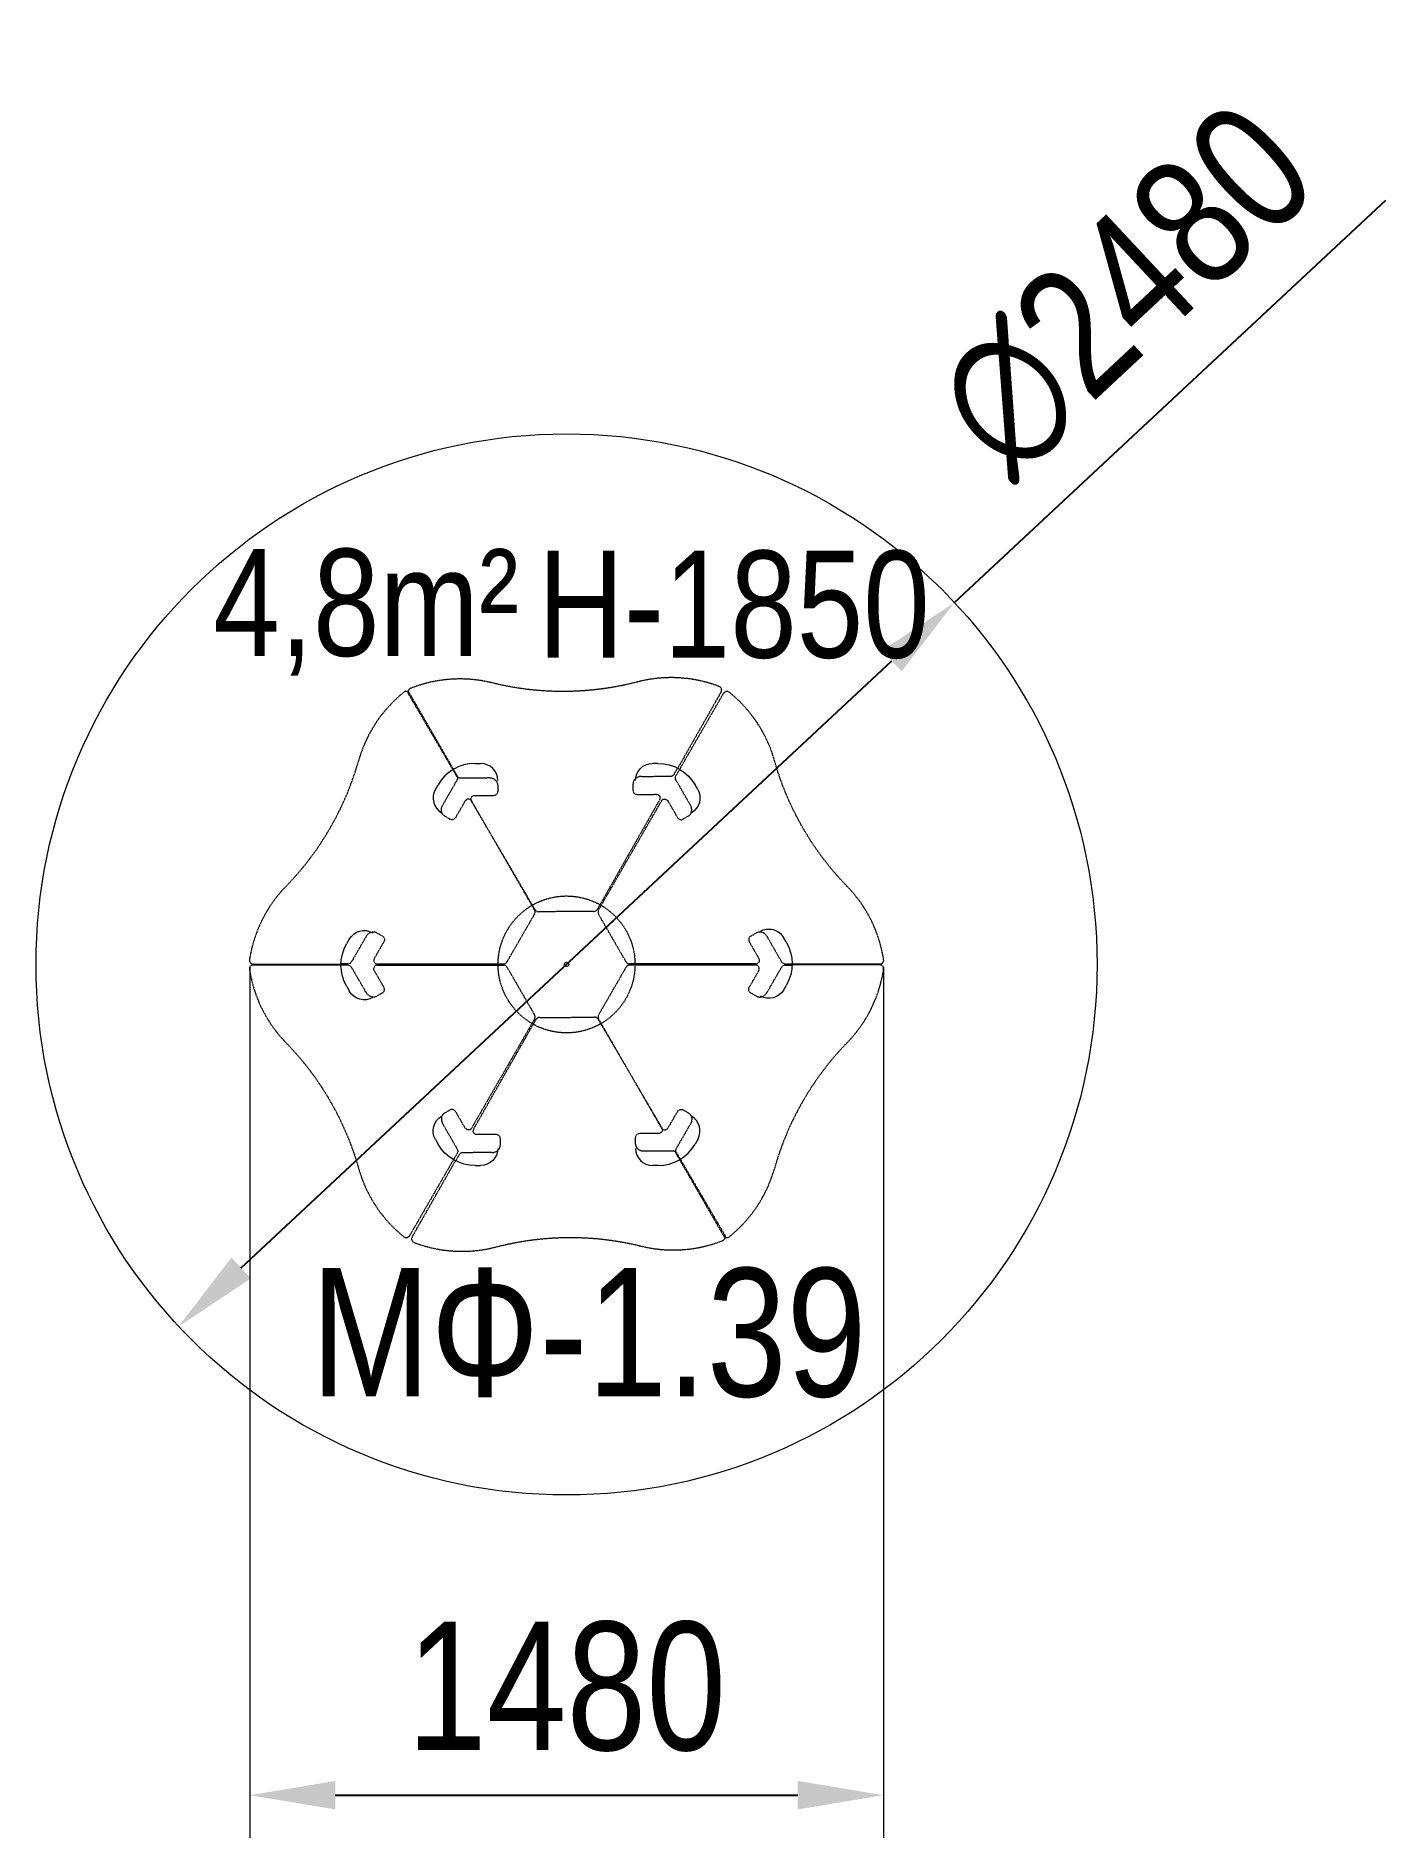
# Model space of a CAD drawing. Header units: millimetres. Extents: x -1126 to 2036, y -2011 to 2200.
import ezdxf

# ---------------------------------------------------------------- set-up
doc = ezdxf.new("R2010")
doc.units = ezdxf.units.MM
doc.linetypes.add('HIDDEN', pattern=[1.905, 1.27, -0.635])
for name, color, linetype in [('DIKOM_АРТИКУЛ', 7, 'Continuous'), ('DIKOM_ЗОНА', 90, 'Continuous'), ('DIKOM_ОБЪЕКТ', 7, 'Continuous'), ('DIKOM_РАЗМЕР_ЗОНА', 7, 'Continuous'), ('DIKOM_РАЗМЕР_ОБЪЕКТА', 7, 'Continuous')]:
    doc.layers.add(name, color=color, linetype=linetype)
doc.styles.add('style1', font='arialbd.ttf', dxfattribs={"width": 0.8})
doc.dimstyles.new('1-50', dxfattribs={"dimtxt": 300, "dimasz": 200, "dimexe": 100, "dimexo": 0, "dimgap": 100, "dimtad": 1, "dimtxsty": 'style1', "dimcen": 200, "dimclrd": 7, "dimclre": 7, "dimclrt": 7, "dimadec": 1, "dimazin": 2, "dimtfac": 1, "dimtmove": 0, "dimatfit": 2, "dimfxl": 0, "dimlwd": 25, "dimlwe": 18, "dimarcsym": 0})

# ---------------------------------------------------------------- blocks, each defined once
blk = doc.blocks.new('ве')
at = {"color": 7, "linetype": 'Continuous', "lineweight": 15}
for p, q in [((28439.7, -217599.4), (28452.4, -217599.4)), ((28346.8, -217660.4), (28353.1, -217649.4))]:
    blk.add_line(p, q, dxfattribs=at)
for centre, radius, start, end in [((28439.7, -217699.4), 100, 90, 150), ((28452.4, -217639.4), 40, 0, 90), ((28381.4, -217680.4), 40, 150, 240)]:
    blk.add_arc(centre, radius, start, end, dxfattribs=at)
blk = doc.blocks.new('*D5')
at = {"layer": 'Defpoints', "color": 0, "linetype": 'Continuous', "transparency": 16777216}
for p in [(-626.5, 23.8), (854.5, 23.8), (854.5, -1911.2)]:
    blk.add_point(p, dxfattribs=at)
at = {"layer": 'DIKOM_РАЗМЕР_ОБЪЕКТА', "color": 7, "linetype": 'Continuous', "lineweight": 18, "transparency": 16777216}
for p, q in [((-626.5, 23.8), (-626.5, -2011.2)), ((854.5, 23.8), (854.5, -2011.2))]:
    blk.add_line(p, q, dxfattribs=at)
at = {"layer": 'DIKOM_РАЗМЕР_ОБЪЕКТА', "color": 7, "linetype": 'Continuous', "lineweight": 25, "transparency": 16777216}
blk.add_line((-426.5, -1911.2), (654.5, -1911.2), dxfattribs=at)
at = {"layer": 'DIKOM_РАЗМЕР_ОБЪЕКТА', "color": 7, "linetype": 'Continuous', "transparency": 16777216}
for points in [[(-426.5, -1877.9), (-426.5, -1944.5), (-626.5, -1911.2)], [(654.5, -1877.9), (654.5, -1944.5), (854.5, -1911.2)]]:
    blk.add_solid(points, dxfattribs=at)
at = {"layer": 'DIKOM_РАЗМЕР_ОБЪЕКТА', "color": 7, "linetype": 'Continuous', "lineweight": 40, "transparency": 16777216, "insert": (114, -1658), "char_height": 300, "attachment_point": 5, "style": 'style1'}
blk.add_mtext('{\\fArial|b0|i0|c204|p34;1480}', dxfattribs=at)
blk = doc.blocks.new('*D6')
at = {"layer": 'Defpoints', "color": 0, "transparency": 16777216}
for p in [(1020.6, 876.4), (-792.6, -815.4)]:
    blk.add_point(p, dxfattribs=at)
at = {"layer": 'DIKOM_РАЗМЕР_ЗОНА', "color": 7, "lineweight": 25, "transparency": 16777216}
for p, q in [((1020.6, 876.4), (2028.9, 1817.2)), ((-646.4, -679), (874.4, 740))]:
    blk.add_line(p, q, dxfattribs=at)
at = {"layer": 'DIKOM_РАЗМЕР_ЗОНА', "color": 7, "transparency": 16777216}
for points in [[(851.7, 764.4), (897.1, 715.6), (1020.6, 876.4)], [(-669.1, -654.6), (-623.7, -703.4), (-792.6, -815.4)]]:
    blk.add_solid(points, dxfattribs=at)
at = {"layer": 'DIKOM_РАЗМЕР_ЗОНА', "color": 7, "lineweight": 200, "transparency": 16777216, "insert": (1420.2, 1607), "char_height": 300, "attachment_point": 5, "rotation": 43.0169, "style": 'style1'}
blk.add_mtext('{\\fArial|b0|i0|c204|p34;∅2480}', dxfattribs=at)

msp = doc.modelspace()

# ---------------------------------------------------------------- linework, layer by layer
at = {"layer": 'DIKOM_ЗОНА', "color": 3, "lineweight": 15}
msp.add_circle((114, 30.5), 1240, dxfattribs=at)
at = {"layer": 'DIKOM_ОБЪЕКТ', "color": 7, "linetype": 'HIDDEN', "lineweight": 15}
for p, q in [((-256.224, 667.446), (-256.657, 667.696)), ((-256.519, 667.274), (-256.523, 667.774)), ((-151.708, 485.887), (-255.235, 662.62)), ((-150.402, 486.646), (-252.814, 664.028)), ((475.239, 667.223), (373.947, 489.199)), ((378.402, 486.646), (480.814, 664.028)), ((476.461, 672.393), (476.464, 671.893)), ((484.224, 667.446), (484.657, 667.696)), ((-142.845, 470.756), (-151.708, 485.887)), ((-141.634, 471.46), (-150.402, 486.646)), ((-66.75, 466.299), (-134.068, 465.875)), ((289.234, 469.98), (356.552, 470.404)), ((365.466, 475.248), (373.534, 489.428)), ((369.634, 471.46), (378.402, 486.646)), ((-175.392, 403.117), (-141.732, 461.418)), ((-99.813, 425.458), (-56.494, 425.731)), ((-46.65, 450.543), (-46.552, 434.955)), ((-46.552, 434.955), (-46.549, 434.455)), ((269.442, 436.946), (269.343, 452.534)), ((279.499, 427.849), (322.818, 428.122)), ((403.392, 403.117), (369.732, 461.418)), ((-123.544, 411.657), (-145.204, 374.141)), ((34.104, 169.124), (-108.678, 412.869)), ((33.025, 168.497), (-108.218, 413.137)), ((331.841, 415.645), (192.143, 170.12)), ((194.975, 168.497), (336.218, 413.137)), ((351.544, 411.657), (373.204, 374.141)), ((-171.637, 377.855), (-158.137, 370.061)), ((-158.137, 370.061), (-157.704, 369.811)), ((386.137, 370.061), (385.704, 369.811)), ((399.637, 377.855), (386.137, 370.061)), ((39.282, 157.659), (33.025, 168.497)), ((40.429, 158.326), (34.104, 169.124)), ((192.143, 170.12), (185.954, 159.243)), ((188.718, 157.659), (194.975, 168.497)), ((-24.864, 36.981), (38.956, 147.519)), ((177.04, 154.4), (49.403, 153.595)), ((252.864, 36.981), (189.044, 147.519)), ((-354.637, 95.531), (-388.297, 37.231)), ((-316.137, 96.397), (-329.637, 104.191)), ((544.137, 96.397), (557.637, 104.191)), ((582.637, 95.531), (616.297, 37.231)), ((-313.204, 83.157), (-334.864, 45.641)), ((541.204, 83.157), (562.864, 45.641)), ((-623.156, 32.9), (-622.723, 32.65)), ((-623.156, 27.714), (-622.723, 27.964)), ((-618.058, 31.406), (-413.235, 31.406)), ((-618.058, 29.208), (-413.235, 29.208)), ((-396.915, 31.878), (-413.23, 31.878)), ((-396.915, 28.736), (-413.23, 28.736)), ((-354.637, -34.917), (-388.297, 23.384)), ((-313.204, -22.543), (-334.864, 14.973)), ((-328.482, 31.628), (-45.996, 31.628)), ((-328.482, 28.986), (-45.996, 28.986)), ((-45.996, 31.628), (-33.482, 31.628)), ((-45.996, 28.986), (-33.482, 28.986)), ((-24.864, 23.634), (38.956, -86.905)), ((252.864, 23.634), (189.044, -86.905)), ((273.996, 31.628), (261.482, 31.628)), ((273.996, 28.986), (261.482, 28.986)), ((556.482, 31.628), (273.996, 31.628)), ((556.482, 28.986), (273.996, 28.986)), ((541.204, -22.543), (562.864, 14.973)), ((582.637, -34.917), (616.297, 23.384)), ((624.915, 31.878), (641.23, 31.878)), ((624.915, 28.736), (641.23, 28.736)), ((846.058, 31.406), (641.235, 31.406)), ((846.058, 29.208), (641.235, 29.208)), ((851.156, 32.9), (850.723, 32.65)), ((851.156, 27.714), (850.723, 27.964)), ((-316.137, -35.783), (-329.637, -43.577)), ((544.137, -35.783), (557.637, -43.577)), ((33.025, -107.882), (-108.218, -352.522)), ((-103.506, -354.836), (36.193, -109.311)), ((39.282, -97.045), (33.025, -107.882)), ((36.193, -109.311), (42.381, -98.434)), ((51.295, -93.591), (178.932, -92.786)), ((187.906, -97.517), (194.231, -108.315)), ((188.718, -97.045), (194.975, -107.882)), ((194.231, -108.315), (337.013, -352.06)), ((194.975, -107.882), (336.218, -352.522)), ((-171.637, -317.241), (-158.137, -309.447)), ((-158.137, -309.447), (-157.704, -309.197)), ((-123.544, -351.043), (-145.204, -313.527)), ((351.544, -351.043), (373.204, -313.527)), ((386.137, -309.447), (385.704, -309.197)), ((399.637, -317.241), (386.137, -309.447)), ((-175.392, -342.503), (-141.732, -400.804)), ((-51.164, -367.04), (-94.483, -367.313)), ((-41.106, -376.137), (-41.008, -391.725)), ((274.887, -374.145), (274.884, -373.645)), ((274.986, -389.733), (274.887, -374.145)), ((328.148, -364.649), (284.829, -364.922)), ((403.392, -342.503), (369.732, -400.804)), ((-141.634, -410.845), (-150.402, -426.032)), ((-137.131, -414.439), (-145.199, -428.619)), ((-60.899, -409.171), (-128.217, -409.595)), ((295.085, -405.49), (362.404, -405.066)), ((369.634, -410.845), (378.402, -426.032)), ((371.18, -409.947), (380.043, -425.077)), ((-150.402, -426.032), (-252.814, -603.414)), ((-246.904, -606.414), (-145.612, -428.39)), ((378.402, -426.032), (480.814, -603.414)), ((380.043, -425.077), (483.571, -601.811)), ((-256.224, -606.831), (-256.657, -607.081)), ((-248.126, -611.584), (-248.129, -611.084)), ((484.224, -606.831), (484.657, -607.081)), ((484.855, -606.465), (484.858, -606.965))]:
    msp.add_line(p, q, dxfattribs=at)
at = {"layer": 'DIKOM_ОБЪЕКТ', "color": 7, "linetype": 'HIDDEN', "lineweight": 15, "flags": 128}
for points in [[(279.226, 690.625), (264.873, 687.039), (250.421, 683.763), (235.881, 680.799), (221.261, 678.149), (206.57, 675.815), (191.817, 673.799), (177.011, 672.101), (162.162, 670.722), (147.278, 669.663), (132.37, 668.926), (117.445, 668.51), (102.514, 668.416), (87.585, 668.644), (72.668, 669.193), (57.773, 670.064), (42.907, 671.255), (28.081, 672.767), (13.304, 674.598), (-1.415, 676.746), (-16.068, 679.211), (-30.644, 681.992), (-45.135, 685.085), (-59.533, 688.491)], [(-541.464, 213.346), (-531.248, 224.048), (-521.254, 234.988), (-511.488, 246.16), (-501.954, 257.557), (-492.661, 269.171), (-483.612, 280.997), (-474.814, 293.025), (-466.272, 305.25), (-457.992, 317.663), (-449.978, 330.256), (-442.236, 343.022), (-434.77, 355.954), (-427.586, 369.041), (-420.686, 382.278), (-414.077, 395.656), (-407.761, 409.165), (-401.743, 422.799), (-396.026, 436.548), (-390.614, 450.404), (-385.511, 464.358), (-380.719, 478.402), (-376.241, 492.528), (-372.081, 506.725)], [(769.464, 213.346), (759.248, 224.048), (749.254, 234.988), (739.488, 246.16), (729.954, 257.557), (720.661, 269.171), (711.612, 280.997), (702.814, 293.025), (694.272, 305.25), (685.992, 317.663), (677.978, 330.256), (670.236, 343.022), (662.77, 355.954), (655.586, 369.041), (648.686, 382.278), (642.077, 395.656), (635.761, 409.165), (629.743, 422.799), (624.026, 436.548), (618.614, 450.404), (613.511, 464.358), (608.719, 478.402), (604.241, 492.528), (600.081, 506.725)], [(-109.758, 416.735), (-109.659, 418.002), (-109.17, 419.71), (-108.293, 421.298), (-107.064, 422.7), (-105.534, 423.859), (-103.766, 424.726), (-101.832, 425.267), (-99.813, 425.458)], [(-56.494, 425.731), (-54.544, 425.91), (-52.671, 426.415), (-50.948, 427.226), (-49.439, 428.312), (-48.204, 429.633), (-47.289, 431.136), (-46.73, 432.764), (-46.549, 434.455)], [(269.445, 436.446), (269.648, 434.758), (270.227, 433.137), (271.16, 431.645), (272.412, 430.341), (273.934, 429.273), (275.668, 428.484), (277.547, 428.003), (279.499, 427.849)], [(322.818, 428.122), (324.84, 427.956), (326.78, 427.44), (328.559, 426.594), (330.104, 425.455), (331.35, 424.068), (332.247, 422.492), (332.757, 420.79), (332.872, 419.525)], [(-111.044, 415.987), (-112.194, 416.527), (-113.92, 416.947), (-115.734, 416.97), (-117.561, 416.596), (-119.325, 415.839), (-120.953, 414.731), (-122.379, 413.318), (-123.544, 411.657)], [(339.044, 415.987), (340.194, 416.527), (341.92, 416.947), (343.734, 416.97), (345.561, 416.596), (347.325, 415.839), (348.953, 414.731), (350.379, 413.318), (351.544, 411.657)], [(-145.204, 374.141), (-146.324, 372.535), (-147.688, 371.157), (-149.246, 370.06), (-150.936, 369.286), (-152.695, 368.865), (-154.453, 368.813), (-156.145, 369.133), (-157.704, 369.811)], [(373.204, 374.141), (374.324, 372.535), (375.688, 371.157), (377.246, 370.06), (378.936, 369.286), (380.695, 368.865), (382.453, 368.813), (384.145, 369.133), (385.704, 369.811)], [(-315.704, 96.147), (-314.337, 95.136), (-313.215, 93.831), (-312.38, 92.282), (-311.865, 90.549), (-311.69, 88.698), (-311.862, 86.8), (-312.373, 84.929), (-313.204, 83.157)], [(543.704, 96.147), (542.337, 95.136), (541.215, 93.831), (540.38, 92.282), (539.865, 90.549), (539.69, 88.698), (539.862, 86.8), (540.373, 84.929), (541.204, 83.157)], [(-334.864, 45.641), (-335.72, 43.802), (-336.23, 41.86), (-336.376, 39.895), (-336.149, 37.989), (-335.56, 36.22), (-334.633, 34.661), (-333.406, 33.376), (-332.364, 32.65)], [(562.864, 45.641), (563.72, 43.802), (564.23, 41.86), (564.376, 39.895), (564.149, 37.989), (563.56, 36.22), (562.633, 34.661), (561.406, 33.376), (560.364, 32.65)], [(-334.864, 14.973), (-335.72, 16.812), (-336.23, 18.754), (-336.376, 20.719), (-336.149, 22.625), (-335.56, 24.394), (-334.633, 25.953), (-333.406, 27.238), (-332.364, 27.964)], [(562.864, 14.973), (563.72, 16.812), (564.23, 18.754), (564.376, 20.719), (564.149, 22.625), (563.56, 24.394), (562.633, 25.953), (561.406, 27.238), (560.364, 27.964)], [(-315.704, -35.533), (-314.337, -34.522), (-313.215, -33.217), (-312.38, -31.668), (-311.865, -29.935), (-311.69, -28.084), (-311.862, -26.186), (-312.373, -24.315), (-313.204, -22.543)], [(543.704, -35.533), (542.337, -34.522), (541.215, -33.217), (540.38, -31.668), (539.865, -29.935), (539.69, -28.084), (539.862, -26.186), (540.373, -24.315), (541.204, -22.543)], [(-541.464, -152.732), (-531.248, -163.433), (-521.254, -174.374), (-511.488, -185.546), (-501.954, -196.943), (-492.661, -208.557), (-483.612, -220.383), (-474.814, -232.411), (-466.272, -244.636), (-457.992, -257.049), (-449.978, -269.642), (-442.236, -282.408), (-434.77, -295.339), (-427.586, -308.427), (-420.686, -321.664), (-414.077, -335.041), (-407.761, -348.551), (-401.743, -362.185), (-396.026, -375.934), (-390.614, -389.79), (-385.511, -403.744), (-380.719, -417.788), (-376.241, -431.913), (-372.081, -446.111)], [(769.464, -152.732), (759.248, -163.433), (749.254, -174.374), (739.488, -185.546), (729.954, -196.943), (720.661, -208.557), (711.612, -220.383), (702.814, -232.411), (694.272, -244.636), (685.992, -257.049), (677.978, -269.642), (670.236, -282.408), (662.77, -295.339), (655.586, -308.427), (648.686, -321.664), (642.077, -335.041), (635.761, -348.551), (629.743, -362.185), (624.026, -375.934), (618.614, -389.79), (613.511, -403.744), (608.719, -417.788), (604.241, -431.913), (600.081, -446.111)], [(-145.204, -313.527), (-146.324, -311.921), (-147.688, -310.543), (-149.246, -309.445), (-150.936, -308.672), (-152.695, -308.251), (-154.453, -308.199), (-156.145, -308.519), (-157.704, -309.197)], [(373.204, -313.527), (374.324, -311.921), (375.688, -310.543), (377.246, -309.445), (378.936, -308.672), (380.695, -308.251), (382.453, -308.199), (384.145, -308.519), (385.704, -309.197)], [(-111.044, -355.373), (-112.194, -355.913), (-113.92, -356.333), (-115.734, -356.356), (-117.561, -355.982), (-119.325, -355.225), (-120.953, -354.117), (-122.379, -352.703), (-123.544, -351.043)], [(-94.483, -367.313), (-96.504, -367.147), (-98.445, -366.631), (-100.224, -365.785), (-101.769, -364.646), (-103.015, -363.259), (-103.912, -361.682), (-104.422, -359.981), (-104.537, -358.716)], [(-41.11, -375.637), (-41.312, -373.948), (-41.892, -372.327), (-42.825, -370.836), (-44.077, -369.532), (-45.599, -368.464), (-47.333, -367.675), (-49.212, -367.194), (-51.164, -367.04)], [(284.829, -364.922), (282.88, -365.101), (281.007, -365.606), (279.283, -366.417), (277.774, -367.503), (276.539, -368.823), (275.625, -370.326), (275.066, -371.955), (274.884, -373.645)], [(338.093, -355.926), (337.994, -357.193), (337.505, -358.901), (336.629, -360.488), (335.4, -361.891), (333.87, -363.05), (332.101, -363.917), (330.168, -364.458), (328.148, -364.649)], [(339.044, -355.373), (340.194, -355.913), (341.92, -356.333), (343.734, -356.356), (345.561, -355.982), (347.325, -355.225), (348.953, -354.117), (350.379, -352.703), (351.544, -351.043)], [(-50.89, -629.816), (-36.537, -626.23), (-22.086, -622.954), (-7.546, -619.99), (7.074, -617.34), (21.765, -615.006), (36.518, -612.99), (51.324, -611.291), (66.173, -609.913), (81.057, -608.854), (95.966, -608.117), (110.89, -607.701), (125.821, -607.607), (140.75, -607.835), (155.667, -608.384), (170.563, -609.255), (185.428, -610.446), (200.254, -611.958), (215.031, -613.788), (229.751, -615.937), (244.403, -618.402), (258.979, -621.182), (273.471, -624.276), (287.868, -627.681)]]:
    msp.add_lwpolyline(points, dxfattribs=at)
at = {"layer": 'DIKOM_ОБЪЕКТ', "color": 7, "linetype": 'HIDDEN', "lineweight": 15}
for radius in [160, 5]:
    msp.add_circle((114, 30.5), radius, dxfattribs=at)
for centre, radius, start, end in [((-247.827, 667.476), 8.71, 109.288842, 176.543339), ((-135.155, 383.782), 313.953, 76.062023, 111.595169), ((358.671, 386.69), 314.147, 69.13836, 104.648732), ((467.788, 672.011), 8.68, 2.264015, 71.494231), ((-69.843, 421.764), 313.953, 128.765902, 164.299048), ((-260.699, 659.991), 8.71, 63.817732, 131.072229), ((468.766, 671.863), 7.698, 330.000175, 0.226605), ((488.699, 659.991), 8.71, 48.927771, 116.182268), ((297.843, 421.764), 313.953, 15.700952, 51.234098), ((288.856, 449.31), 20.674, 88.953495, 143.550532), ((356.76, 480.646), 10.243, 268.836235, 328.200238), ((285.003, 452.538), 15.659, 144.674535, 180.014221), ((-114.908, 409.331), 7.697, 29.636058, 59.868579), ((-102.062, 416.801), 7.697, 180.492492, 210.725014), ((325.176, 419.494), 7.697, 329.997129, 0.22965), ((342.908, 409.331), 7.697, 120.131421, 150.363942), ((-316.583, -6.011), 314.147, 135.712339, 171.222711), ((544.583, -6.011), 314.147, 8.777289, 44.287661), ((30.224, 152.875), 10.243, 328.475164, 27.839167), ((49.066, 163.833), 10.243, 212.521904, 271.885908), ((177.248, 164.641), 10.243, 268.836235, 328.200238), ((197.776, 152.875), 10.243, 152.160833, 211.524836), ((-336.485, 85.637), 20.674, 96.810539, 151.407576), ((-337.385, 90.583), 15.659, 60.34685, 95.686536), ((565.385, 90.583), 15.659, 84.313464, 119.65315), ((564.485, 85.637), 20.674, 28.592424, 83.189461), ((-618.535, 40.25), 8.68, 168.86684, 238.097056), ((-618.535, 20.364), 8.68, 121.902944, 191.13316), ((-316.583, 66.625), 314.147, 188.777289, 224.287661), ((-618.89, 39.326), 7.698, 240.134466, 270.360897), ((-618.89, 21.288), 7.698, 89.639103, 119.865534), ((-397.301, 42.114), 10.243, 272.160833, 331.524836), ((-397.301, 18.5), 10.243, 28.475164, 87.839167), ((-328.531, 39.325), 7.697, 240.131421, 270.363942), ((-328.531, 21.289), 7.697, 89.636058, 119.868579), ((-33.868, 41.864), 10.243, 272.160833, 331.524836), ((-33.868, 18.75), 10.243, 28.475164, 87.839167), ((261.868, 41.864), 10.243, 208.475164, 267.839167), ((261.868, 18.75), 10.243, 92.160833, 151.524836), ((556.531, 39.325), 7.697, 269.636058, 299.868579), ((556.531, 21.289), 7.697, 60.131421, 90.363942), ((625.301, 42.114), 10.243, 208.475164, 267.839167), ((625.301, 18.5), 10.243, 92.160833, 151.524836), ((544.583, 66.625), 314.147, 315.712339, 351.222711), ((846.89, 39.326), 7.698, 269.639103, 299.865534), ((846.89, 21.288), 7.698, 60.134466, 90.360897), ((846.535, 40.25), 8.68, 301.902944, 11.13316), ((846.535, 20.364), 8.68, 348.86684, 58.097056), ((-336.485, -25.023), 20.674, 208.592424, 263.189461), ((564.485, -25.023), 20.674, 276.810539, 331.407576), ((-337.385, -29.969), 15.659, 264.313464, 299.65315), ((565.385, -29.969), 15.659, 240.34685, 275.686536), ((30.224, -92.261), 10.243, 332.160833, 31.524836), ((51.087, -103.832), 10.243, 88.836235, 148.200238), ((179.269, -103.024), 10.243, 32.521904, 91.885908), ((197.776, -92.261), 10.243, 148.475164, 207.839167), ((-114.908, -348.716), 7.697, 300.131421, 330.363942), ((-96.84, -358.685), 7.697, 149.997129, 180.22965), ((342.908, -348.716), 7.697, 209.636058, 239.868579), ((330.397, -355.992), 7.697, 0.492492, 30.725014), ((-128.425, -419.837), 10.243, 88.836235, 148.200238), ((-60.521, -388.501), 20.674, 268.953495, 323.550532), ((-56.667, -391.729), 15.659, 324.674535, 0.014221), ((-69.843, -361.15), 313.953, 195.700952, 231.234098), ((297.843, -361.15), 313.953, 308.765902, 344.299048), ((-260.699, -599.376), 8.71, 228.927771, 296.182268), ((-240.431, -611.053), 7.698, 150.000175, 180.226605), ((-239.453, -611.202), 8.68, 182.264015, 251.494231), ((-130.336, -325.88), 314.147, 249.13836, 284.648732), ((363.49, -322.973), 313.953, 256.062023, 291.595169), ((476.162, -606.667), 8.71, 289.288842, 356.543339), ((488.699, -599.376), 8.71, 243.817732, 311.072229)]:
    msp.add_arc(centre, radius, start, end, dxfattribs=at)
for points, knots in [([(-255.235, 662.62), (-255.501, 663.138), (-256.033, 664.178), (-256.445, 665.74), (-256.475, 666.755), (-256.488, 667.184)], [0, 0, 0, 0, 0.36446266, 0.73103723, 1, 1, 1, 1]), ([(-252.814, 664.028), (-253.133, 664.515), (-253.774, 665.492), (-254.928, 666.622), (-255.795, 667.15), (-256.161, 667.374)], [0, 0, 0, 0, 0.36446266, 0.73103723, 1, 1, 1, 1]), ([(480.814, 664.028), (481.133, 664.515), (481.774, 665.492), (482.928, 666.622), (483.795, 667.15), (484.161, 667.374)], [0, 0, 0, 0, 0.36446266, 0.73103723, 1, 1, 1, 1]), ([(-134.068, 465.875), (-134.577, 465.893), (-135.693, 465.934), (-137.38, 466.339), (-139.068, 467.055), (-140.594, 468.073), (-141.893, 469.308), (-142.536, 470.286), (-142.845, 470.756)], [0, 0, 0, 0, 0.14471808, 0.31705835, 0.49084334, 0.66518562, 0.83909212, 1, 1, 1, 1]), ([(-141.732, 461.418), (-141.496, 461.869), (-140.98, 462.859), (-140.498, 464.526), (-140.286, 466.347), (-140.416, 468.177), (-140.847, 469.917), (-141.379, 470.959), (-141.634, 471.46)], [0, 0, 0, 0, 0.14471808, 0.31705835, 0.49084334, 0.66518562, 0.83909212, 1, 1, 1, 1]), ([(-49.641, 458.522), (-49.669, 458.564), (-50.087, 459.196), (-51.152, 460.313), (-52.825, 461.819), (-54.739, 463.13), (-56.827, 464.24), (-59.067, 465.127), (-61.422, 465.78), (-63.814, 466.178), (-65.604, 466.298), (-66.568, 466.299), (-66.75, 466.299)], [0, 0, 0, 0, 0.00891743, 0.13385883, 0.25710692, 0.37908476, 0.50016256, 0.62062632, 0.7406799, 0.86045987, 0.97365377, 1, 1, 1, 1]), ([(369.732, 461.418), (369.496, 461.869), (368.98, 462.859), (368.498, 464.526), (368.286, 466.347), (368.416, 468.177), (368.847, 469.917), (369.379, 470.959), (369.634, 471.46)], [0, 0, 0, 0, 0.14471808, 0.31705835, 0.49084334, 0.66518562, 0.83909212, 1, 1, 1, 1]), ([(-46.647, 450.043), (-46.655, 450.332), (-46.68, 451.304), (-46.934, 452.949), (-47.554, 454.939), (-48.433, 456.817), (-49.25, 457.971), (-49.641, 458.522)], [0, 0, 0, 0, 0.09890792, 0.33148561, 0.56294787, 0.7912847, 1, 1, 1, 1]), ([(-177.094, 384.401), (-177.116, 384.446), (-177.459, 385.122), (-177.903, 386.6), (-178.385, 388.799), (-178.577, 391.111), (-178.509, 393.474), (-178.173, 395.86), (-177.576, 398.23), (-176.738, 400.506), (-175.958, 402.121), (-175.482, 402.959), (-175.392, 403.117)], [0, 0, 0, 0, 0.00891743, 0.13385883, 0.25710692, 0.37908476, 0.50016256, 0.62062632, 0.7406799, 0.86045987, 0.97365377, 1, 1, 1, 1]), ([(-171.204, 377.605), (-171.452, 377.755), (-172.284, 378.258), (-173.588, 379.292), (-175.012, 380.815), (-176.209, 382.508), (-176.808, 383.789), (-177.094, 384.401)], [0, 0, 0, 0, 0.09890792, 0.33148561, 0.56294787, 0.7912847, 1, 1, 1, 1]), ([(399.204, 377.605), (399.452, 377.755), (400.284, 378.258), (401.588, 379.292), (403.012, 380.815), (404.209, 382.508), (404.808, 383.789), (405.094, 384.401)], [0, 0, 0, 0, 0.09890792, 0.33148561, 0.56294787, 0.7912847, 1, 1, 1, 1]), ([(405.094, 384.401), (405.116, 384.446), (405.459, 385.122), (405.903, 386.6), (406.385, 388.799), (406.577, 391.111), (406.509, 393.474), (406.173, 395.86), (405.576, 398.23), (404.738, 400.506), (403.958, 402.121), (403.482, 402.959), (403.392, 403.117)], [0, 0, 0, 0, 0.00891743, 0.13385883, 0.25710692, 0.37908476, 0.50016256, 0.62062632, 0.7406799, 0.86045987, 0.97365377, 1, 1, 1, 1]), ([(-177.094, -323.786), (-177.116, -323.832), (-177.459, -324.508), (-177.903, -325.985), (-178.385, -328.185), (-178.577, -330.497), (-178.509, -332.86), (-178.173, -335.246), (-177.576, -337.616), (-176.738, -339.892), (-175.958, -341.507), (-175.482, -342.345), (-175.392, -342.503)], [0, 0, 0, 0, 0.00891743, 0.13385883, 0.25710692, 0.37908476, 0.50016256, 0.62062632, 0.7406799, 0.86045987, 0.97365377, 1, 1, 1, 1]), ([(-171.204, -316.991), (-171.452, -317.141), (-172.284, -317.644), (-173.588, -318.678), (-175.012, -320.201), (-176.209, -321.894), (-176.808, -323.175), (-177.094, -323.786)], [0, 0, 0, 0, 0.09890792, 0.33148561, 0.56294787, 0.7912847, 1, 1, 1, 1]), ([(399.204, -316.991), (399.452, -317.141), (400.284, -317.644), (401.588, -318.678), (403.012, -320.201), (404.209, -321.894), (404.808, -323.175), (405.094, -323.786)], [0, 0, 0, 0, 0.09890792, 0.33148561, 0.56294787, 0.7912847, 1, 1, 1, 1]), ([(405.094, -323.786), (405.116, -323.832), (405.459, -324.508), (405.903, -325.985), (406.385, -328.185), (406.577, -330.497), (406.509, -332.86), (406.173, -335.246), (405.576, -337.616), (404.738, -339.892), (403.958, -341.507), (403.482, -342.345), (403.392, -342.503)], [0, 0, 0, 0, 0.00891743, 0.13385883, 0.25710692, 0.37908476, 0.50016256, 0.62062632, 0.7406799, 0.86045987, 0.97365377, 1, 1, 1, 1]), ([(-141.732, -400.804), (-141.496, -401.255), (-140.98, -402.245), (-140.498, -403.912), (-140.286, -405.733), (-140.416, -407.563), (-140.847, -409.303), (-141.379, -410.345), (-141.634, -410.845)], [0, 0, 0, 0, 0.14471808, 0.31705835, 0.49084334, 0.66518562, 0.83909212, 1, 1, 1, 1]), ([(274.982, -389.233), (274.99, -389.523), (275.016, -390.494), (275.27, -392.14), (275.889, -394.13), (276.768, -396.008), (277.586, -397.162), (277.976, -397.713)], [0, 0, 0, 0, 0.09890792, 0.33148561, 0.56294787, 0.7912847, 1, 1, 1, 1]), ([(277.976, -397.713), (278.004, -397.755), (278.422, -398.387), (279.487, -399.504), (281.161, -401.01), (283.075, -402.321), (285.162, -403.43), (287.402, -404.318), (289.758, -404.971), (292.15, -405.369), (293.94, -405.489), (294.903, -405.49), (295.085, -405.49)], [0, 0, 0, 0, 0.00891743, 0.13385883, 0.25710692, 0.37908476, 0.50016256, 0.62062632, 0.7406799, 0.86045987, 0.97365377, 1, 1, 1, 1]), ([(362.404, -405.066), (362.913, -405.084), (364.028, -405.125), (365.716, -405.53), (367.403, -406.246), (368.929, -407.264), (370.229, -408.499), (370.871, -409.477), (371.18, -409.947)], [0, 0, 0, 0, 0.14471808, 0.31705835, 0.49084334, 0.66518562, 0.83909212, 1, 1, 1, 1]), ([(369.732, -400.804), (369.496, -401.255), (368.98, -402.245), (368.498, -403.912), (368.286, -405.733), (368.416, -407.563), (368.847, -409.303), (369.379, -410.345), (369.634, -410.845)], [0, 0, 0, 0, 0.14471808, 0.31705835, 0.49084334, 0.66518562, 0.83909212, 1, 1, 1, 1]), ([(-252.814, -603.414), (-253.133, -603.901), (-253.774, -604.878), (-254.928, -606.008), (-255.795, -606.536), (-256.161, -606.759)], [0, 0, 0, 0, 0.36446266, 0.73103723, 1, 1, 1, 1]), ([(480.814, -603.414), (481.133, -603.901), (481.774, -604.878), (482.928, -606.008), (483.795, -606.536), (484.161, -606.759)], [0, 0, 0, 0, 0.36446266, 0.73103723, 1, 1, 1, 1]), ([(483.571, -601.811), (483.836, -602.329), (484.369, -603.369), (484.78, -604.931), (484.81, -605.945), (484.823, -606.375)], [0, 0, 0, 0, 0.36446266, 0.73103723, 1, 1, 1, 1])]:
    msp.add_open_spline(points, degree=3, knots=knots, dxfattribs=at)

# ---------------------------------------------------------------- block references
msp.add_blockref('ве', (-28539.351, 218099.916), dxfattribs=at)
at = {"layer": 'DIKOM_ОБЪЕКТ', "color": 7, "linetype": 'HIDDEN', "lineweight": 15, "xscale": -1}
msp.add_blockref('ве', (28767.351, 218099.916), dxfattribs=at)
for p, rotation in [((202974.411, 85018.372), 300.2166560199722), ((-202746.411, -84957.372), 120.2166560199721), ((-28539.351, -218038.916), 180)]:
    msp.add_blockref('ве', p, dxfattribs=dict(at, rotation=rotation))
at = {"layer": 'DIKOM_ОБЪЕКТ', "color": 7, "linetype": 'HIDDEN', "lineweight": 15, "rotation": 180}
msp.add_blockref('ве', (28767.351, -218038.916), dxfattribs=at)

# ---------------------------------------------------------------- texts
at = {"layer": 'DIKOM_АРТИКУЛ', "insert": (-483.379, -679.344), "char_height": 300, "attachment_point": 1, "style": 'style1'}
msp.add_mtext_dynamic_manual_height_columns('{\\fArial|b0|i0|c204|p34;MФ-1.39}', width=5885.53069, gutter_width=20, heights=[0], dxfattribs=at)
at = {"layer": 'DIKOM_РАЗМЕР_ОБЪЕКТА', "insert": (-711.686, 1001.698), "char_height": 250, "attachment_point": 1, "style": 'style1'}
msp.add_mtext_dynamic_manual_height_columns('{\\fArial|b0|i0|c204|p34;4,8m²}', width=783.63452, gutter_width=20, heights=[0], dxfattribs=at)
at = {"layer": 'DIKOM_РАЗМЕР_ОБЪЕКТА', "insert": (46.581, 997.45), "char_height": 250, "width": 812.38483, "attachment_point": 1, "style": 'style1'}
msp.add_mtext('{\\fArial|b0|i0|c204|p34;H-1850}', dxfattribs=at)

# ---------------------------------------------------------------- dimensions: what is measured, and where the dimension line sits
at = {"layer": 'DIKOM_РАЗМЕР_ЗОНА', "color": 3, "lineweight": 200}
dim = msp.add_diameter_dim_2p(p1=(-792.629, -815.446), p2=(1020.629, 876.446), text='{\\fArial|b0|i0|c204|p34;<>}', dimstyle='1-50', dxfattribs=at)
dim.commit()
dim.dimension.update_dxf_attribs({"geometry": '*D6', "text_midpoint": (1598.616, 1415.746), "dimtype": 163})
at = {"layer": 'DIKOM_РАЗМЕР_ОБЪЕКТА', "color": 7, "linetype": 'Continuous', "lineweight": 40}
dim = msp.add_linear_dim(base=(854.496, -1911.194), p1=(-626.496, 23.823), p2=(854.496, 23.823), text='{\\fArial|b0|i0|c204|p34;1480}', dimstyle='1-50', dxfattribs=at)
dim.commit()
dim.dimension.update_dxf_attribs({"geometry": '*D5', "text_midpoint": (114, -1911.194), "dimtype": 160})

doc.saveas('drawing.dxf')
